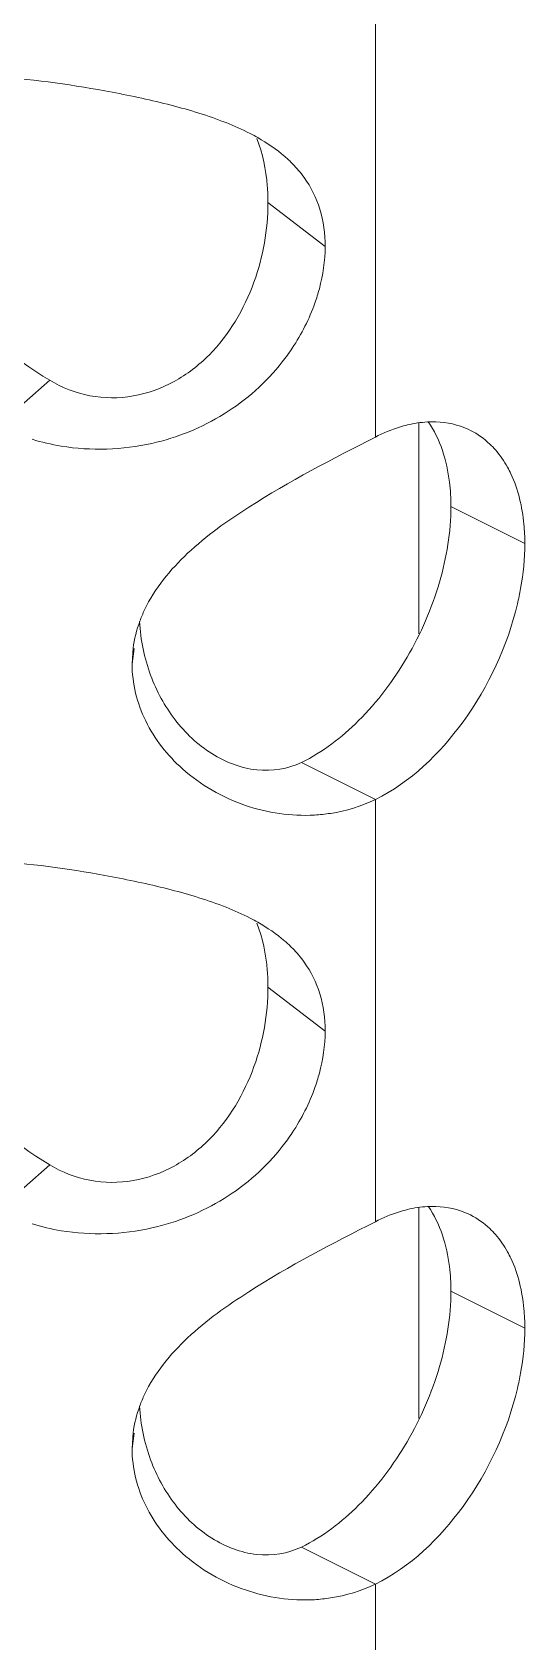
# Model space of a CAD drawing. Header units: millimetres. Extents: x 1177 to 4147, y 93 to 2194.
# Drawn here: x 2701.09 to 2706.04, y 797.82 to 813.98 of the extents above; entities that cross this region are included whole.
import ezdxf

# ---------------------------------------------------------------- set-up
doc = ezdxf.new("R2010")
doc.units = ezdxf.units.MM
doc.header["$LTSCALE"] = 0.1
doc.layers.get('0').update_dxf_attribs({"lineweight": 13})
doc.layers.add('标注', color=251, linetype='Continuous', lineweight=9)

# ---------------------------------------------------------------- blocks, each defined once
blk = doc.blocks.new('02')
for p, q in [((4632.76, 748.29), (4632.76, 754.344)), ((4632.76, 737.04), (4632.76, 743.094)), ((4632.76, 725.79), (4632.76, 731.844))]:
    blk.add_line(p, q)
at = {"layer": '标注'}
for p, q in [((4631.219, 751.652), (4632.039, 751.024)), ((4628.091, 749.105), (4627.348, 748.454)), ((4633.383, 745.469), (4633.383, 748.488)), ((4633.843, 747.294), (4634.903, 746.764)), ((4629.284, 745.262), (4629.27, 745.039)), ((4629.301, 745.26), (4629.27, 745.039)), ((4631.7, 743.625), (4632.76, 743.094)), ((4631.219, 740.402), (4632.039, 739.774)), ((4628.091, 737.855), (4627.348, 737.204)), ((4633.383, 734.219), (4633.383, 737.238)), ((4633.383, 734.219), (4633.383, 737.238)), ((4633.843, 736.044), (4634.903, 735.514)), ((4633.843, 736.044), (4634.903, 735.514)), ((4629.284, 734.012), (4629.27, 733.789)), ((4629.284, 734.012), (4629.27, 733.789)), ((4629.301, 734.01), (4629.27, 733.789)), ((4629.301, 734.01), (4629.27, 733.789)), ((4631.7, 732.375), (4632.76, 731.844)), ((4631.7, 732.375), (4632.76, 731.844))]:
    blk.add_line(p, q, dxfattribs=at)
for centre in [(4631.209, 744.984), (4631.209, 733.734), (4631.209, 733.734)]:
    blk.add_arc(centre, 1.946, 154.753, 159.9756, dxfattribs=at)
for points, knots in [([(4630.617, 752.799), (4630.361, 752.9), (4629.819, 753.064), (4628.729, 753.296), (4627.896, 753.417), (4627.348, 753.454)], [0, 0, 0, 0, 0.246985, 0.506558, 1, 1, 1, 1]), ([(4631.072, 752.584), (4631.037, 752.604), (4630.889, 752.684), (4630.735, 752.752), (4630.617, 752.799)], [0, 0, 0, 0, 0.243279, 1, 1, 1, 1]), ([(4631.219, 751.652), (4631.219, 751.733), (4631.207, 752.045), (4631.143, 752.356), (4631.06, 752.572)], [0, 0, 0, 0, 0.25883, 1, 1, 1, 1]), ([(4631.571, 752.21), (4631.536, 752.246), (4631.383, 752.388), (4631.209, 752.506), (4631.072, 752.584)], [0, 0, 0, 0, 0.242896, 1, 1, 1, 1]), ([(4626.196, 752.148), (4626.196, 751.549), (4626.617, 750.313), (4627.539, 749.418), (4628.091, 749.105)], [0, 0, 0, 0, 0.485697, 1, 1, 1, 1]), ([(4632.039, 751.024), (4632.039, 751.204), (4631.993, 751.556), (4631.837, 751.875), (4631.738, 752.012)], [0, 0, 0, 0, 0.516274, 1, 1, 1, 1]), ([(4628.091, 749.105), (4628.266, 748.998), (4628.66, 748.845), (4629.293, 748.844), (4629.891, 749.06), (4630.554, 749.572), (4631.079, 750.468), (4631.219, 751.267), (4631.219, 751.652)], [0, 0, 0, 0, 0.126239, 0.253462, 0.381711, 0.510421, 0.762592, 1, 1, 1, 1]), ([(4631.892, 750.212), (4631.916, 750.28), (4631.998, 750.543), (4632.039, 750.82), (4632.039, 751.024)], [0, 0, 0, 0, 0.259472, 1, 1, 1, 1]), ([(4631.423, 749.367), (4631.474, 749.431), (4631.663, 749.693), (4631.812, 749.985), (4631.892, 750.212)], [0, 0, 0, 0, 0.253493, 1, 1, 1, 1]), ([(4629.554, 748.2), (4629.917, 748.282), (4630.624, 748.566), (4631.193, 749.074), (4631.423, 749.367)], [0, 0, 0, 0, 0.500039, 1, 1, 1, 1]), ([(4634.124, 748.386), (4634.078, 748.409), (4633.883, 748.491), (4633.666, 748.516), (4633.507, 748.507)], [0, 0, 0, 0, 0.244197, 1, 1, 1, 1]), ([(4633.843, 747.294), (4633.843, 747.411), (4633.82, 747.833), (4633.692, 748.259), (4633.519, 748.511)], [0, 0, 0, 0, 0.277223, 1, 1, 1, 1]), ([(4627.836, 748.258), (4627.973, 748.217), (4628.535, 748.085), (4629.131, 748.105), (4629.554, 748.2)], [0, 0, 0, 0, 0.247904, 1, 1, 1, 1]), ([(4632.76, 748.29), (4632.143, 747.976), (4631.2, 747.489), (4630.058, 746.679), (4629.594, 746.121), (4629.449, 745.814)], [0, 0, 0, 0, 0.495433, 0.757141, 1, 1, 1, 1]), ([(4633.22, 748.464), (4633.182, 748.455), (4633.024, 748.411), (4632.871, 748.347), (4632.76, 748.29)], [0, 0, 0, 0, 0.240401, 1, 1, 1, 1]), ([(4634.483, 748.106), (4634.457, 748.135), (4634.352, 748.245), (4634.225, 748.335), (4634.124, 748.386)], [0, 0, 0, 0, 0.255757, 1, 1, 1, 1]), ([(4634.703, 747.765), (4634.688, 747.796), (4634.627, 747.917), (4634.549, 748.03), (4634.483, 748.106)], [0, 0, 0, 0, 0.259078, 1, 1, 1, 1]), ([(4634.903, 746.764), (4634.903, 746.856), (4634.888, 747.197), (4634.81, 747.539), (4634.703, 747.765)], [0, 0, 0, 0, 0.270179, 1, 1, 1, 1]), ([(4631.7, 743.625), (4632.004, 743.773), (4632.586, 744.222), (4633.258, 745.119), (4633.716, 746.171), (4633.843, 746.929), (4633.843, 747.294)], [0, 0, 0, 0, 0.229092, 0.487552, 0.752826, 1, 1, 1, 1]), ([(4634.797, 745.898), (4634.814, 745.971), (4634.874, 746.256), (4634.903, 746.548), (4634.903, 746.764)], [0, 0, 0, 0, 0.259711, 1, 1, 1, 1]), ([(4632.76, 743.094), (4633.263, 743.34), (4634.147, 744.199), (4634.654, 745.294), (4634.797, 745.898)], [0, 0, 0, 0, 0.474199, 1, 1, 1, 1]), ([(4629.27, 745.039), (4629.27, 744.758), (4629.414, 744.183), (4629.778, 743.725), (4629.993, 743.533)], [0, 0, 0, 0, 0.492878, 1, 1, 1, 1]), ([(4629.536, 744.875), (4629.62, 744.648), (4629.853, 744.217), (4630.379, 743.72), (4631.037, 743.461), (4631.505, 743.53), (4631.7, 743.625)], [0, 0, 0, 0, 0.26133, 0.51967, 0.766766, 1, 1, 1, 1]), ([(4629.993, 743.533), (4630.252, 743.301), (4630.86, 742.952), (4631.552, 742.852), (4631.885, 742.87)], [0, 0, 0, 0, 0.510314, 1, 1, 1, 1]), ([(4631.885, 742.87), (4631.962, 742.875), (4632.263, 742.906), (4632.559, 742.995), (4632.76, 743.094)], [0, 0, 0, 0, 0.256926, 1, 1, 1, 1]), ([(4630.617, 741.549), (4630.361, 741.65), (4629.819, 741.814), (4628.729, 742.046), (4627.896, 742.167), (4627.348, 742.204)], [0, 0, 0, 0, 0.246985, 0.506558, 1, 1, 1, 1]), ([(4631.072, 741.334), (4631.037, 741.354), (4630.889, 741.434), (4630.735, 741.502), (4630.617, 741.549)], [0, 0, 0, 0, 0.243279, 1, 1, 1, 1]), ([(4631.571, 740.96), (4631.536, 740.996), (4631.383, 741.138), (4631.209, 741.256), (4631.072, 741.334)], [0, 0, 0, 0, 0.242896, 1, 1, 1, 1]), ([(4631.219, 740.402), (4631.219, 740.483), (4631.207, 740.795), (4631.143, 741.106), (4631.06, 741.322)], [0, 0, 0, 0, 0.25883, 1, 1, 1, 1]), ([(4626.196, 740.898), (4626.196, 740.299), (4626.617, 739.063), (4627.539, 738.168), (4628.091, 737.855)], [0, 0, 0, 0, 0.485697, 1, 1, 1, 1]), ([(4632.039, 739.774), (4632.039, 739.954), (4631.993, 740.306), (4631.837, 740.625), (4631.738, 740.762)], [0, 0, 0, 0, 0.516274, 1, 1, 1, 1]), ([(4628.091, 737.855), (4628.266, 737.748), (4628.66, 737.595), (4629.293, 737.594), (4629.891, 737.81), (4630.554, 738.322), (4631.079, 739.218), (4631.219, 740.017), (4631.219, 740.402)], [0, 0, 0, 0, 0.126239, 0.253462, 0.381711, 0.510421, 0.762592, 1, 1, 1, 1]), ([(4631.892, 738.962), (4631.916, 739.03), (4631.998, 739.293), (4632.039, 739.57), (4632.039, 739.774)], [0, 0, 0, 0, 0.259472, 1, 1, 1, 1]), ([(4631.423, 738.117), (4631.474, 738.181), (4631.663, 738.443), (4631.812, 738.735), (4631.892, 738.962)], [0, 0, 0, 0, 0.253493, 1, 1, 1, 1]), ([(4629.554, 736.95), (4629.917, 737.032), (4630.624, 737.316), (4631.193, 737.824), (4631.423, 738.117)], [0, 0, 0, 0, 0.500039, 1, 1, 1, 1]), ([(4633.22, 737.214), (4633.182, 737.205), (4633.024, 737.161), (4632.871, 737.097), (4632.76, 737.04)], [0, 0, 0, 0, 0.240401, 1, 1, 1, 1]), ([(4633.22, 737.214), (4633.182, 737.205), (4633.024, 737.161), (4632.871, 737.097), (4632.76, 737.04)], [0, 0, 0, 0, 0.240401, 1, 1, 1, 1]), ([(4634.124, 737.136), (4634.078, 737.159), (4633.883, 737.241), (4633.666, 737.266), (4633.507, 737.257)], [0, 0, 0, 0, 0.244197, 1, 1, 1, 1]), ([(4634.124, 737.136), (4634.078, 737.159), (4633.883, 737.241), (4633.666, 737.266), (4633.507, 737.257)], [0, 0, 0, 0, 0.244197, 1, 1, 1, 1]), ([(4633.843, 736.044), (4633.843, 736.161), (4633.82, 736.583), (4633.692, 737.009), (4633.519, 737.261)], [0, 0, 0, 0, 0.277223, 1, 1, 1, 1]), ([(4633.843, 736.044), (4633.843, 736.161), (4633.82, 736.583), (4633.692, 737.009), (4633.519, 737.261)], [0, 0, 0, 0, 0.277223, 1, 1, 1, 1]), ([(4627.836, 737.008), (4627.973, 736.967), (4628.535, 736.835), (4629.131, 736.855), (4629.554, 736.95)], [0, 0, 0, 0, 0.247904, 1, 1, 1, 1]), ([(4632.76, 737.04), (4632.143, 736.726), (4631.2, 736.239), (4630.058, 735.429), (4629.594, 734.871), (4629.449, 734.564)], [0, 0, 0, 0, 0.495433, 0.757141, 1, 1, 1, 1]), ([(4632.76, 737.04), (4632.143, 736.726), (4631.2, 736.239), (4630.058, 735.429), (4629.594, 734.871), (4629.449, 734.564)], [0, 0, 0, 0, 0.495433, 0.757141, 1, 1, 1, 1]), ([(4634.483, 736.856), (4634.457, 736.885), (4634.352, 736.995), (4634.225, 737.085), (4634.124, 737.136)], [0, 0, 0, 0, 0.255757, 1, 1, 1, 1]), ([(4634.483, 736.856), (4634.457, 736.885), (4634.352, 736.995), (4634.225, 737.085), (4634.124, 737.136)], [0, 0, 0, 0, 0.255757, 1, 1, 1, 1]), ([(4634.703, 736.515), (4634.688, 736.546), (4634.627, 736.667), (4634.549, 736.78), (4634.483, 736.856)], [0, 0, 0, 0, 0.259078, 1, 1, 1, 1]), ([(4634.703, 736.515), (4634.688, 736.546), (4634.627, 736.667), (4634.549, 736.78), (4634.483, 736.856)], [0, 0, 0, 0, 0.259078, 1, 1, 1, 1]), ([(4634.903, 735.514), (4634.903, 735.606), (4634.888, 735.947), (4634.81, 736.289), (4634.703, 736.515)], [0, 0, 0, 0, 0.270179, 1, 1, 1, 1]), ([(4634.903, 735.514), (4634.903, 735.606), (4634.888, 735.947), (4634.81, 736.289), (4634.703, 736.515)], [0, 0, 0, 0, 0.270179, 1, 1, 1, 1]), ([(4631.7, 732.375), (4632.004, 732.523), (4632.586, 732.972), (4633.258, 733.869), (4633.716, 734.921), (4633.843, 735.679), (4633.843, 736.044)], [0, 0, 0, 0, 0.229092, 0.487552, 0.752826, 1, 1, 1, 1]), ([(4631.7, 732.375), (4632.004, 732.523), (4632.586, 732.972), (4633.258, 733.869), (4633.716, 734.921), (4633.843, 735.679), (4633.843, 736.044)], [0, 0, 0, 0, 0.229092, 0.487552, 0.752826, 1, 1, 1, 1]), ([(4634.797, 734.648), (4634.814, 734.721), (4634.874, 735.006), (4634.903, 735.298), (4634.903, 735.514)], [0, 0, 0, 0, 0.259711, 1, 1, 1, 1]), ([(4634.797, 734.648), (4634.814, 734.721), (4634.874, 735.006), (4634.903, 735.298), (4634.903, 735.514)], [0, 0, 0, 0, 0.259711, 1, 1, 1, 1]), ([(4632.76, 731.844), (4633.263, 732.09), (4634.147, 732.949), (4634.654, 734.044), (4634.797, 734.648)], [0, 0, 0, 0, 0.474199, 1, 1, 1, 1]), ([(4632.76, 731.844), (4633.263, 732.09), (4634.147, 732.949), (4634.654, 734.044), (4634.797, 734.648)], [0, 0, 0, 0, 0.474199, 1, 1, 1, 1]), ([(4629.27, 733.789), (4629.27, 733.508), (4629.414, 732.933), (4629.778, 732.475), (4629.993, 732.283)], [0, 0, 0, 0, 0.492878, 1, 1, 1, 1]), ([(4629.27, 733.789), (4629.27, 733.508), (4629.414, 732.933), (4629.778, 732.475), (4629.993, 732.283)], [0, 0, 0, 0, 0.492878, 1, 1, 1, 1]), ([(4629.536, 733.625), (4629.62, 733.398), (4629.853, 732.967), (4630.379, 732.47), (4631.037, 732.211), (4631.505, 732.28), (4631.7, 732.375)], [0, 0, 0, 0, 0.26133, 0.51967, 0.766766, 1, 1, 1, 1]), ([(4629.536, 733.625), (4629.62, 733.398), (4629.853, 732.967), (4630.379, 732.47), (4631.037, 732.211), (4631.505, 732.28), (4631.7, 732.375)], [0, 0, 0, 0, 0.26133, 0.51967, 0.766766, 1, 1, 1, 1]), ([(4629.993, 732.283), (4630.252, 732.051), (4630.86, 731.702), (4631.552, 731.602), (4631.885, 731.62)], [0, 0, 0, 0, 0.510314, 1, 1, 1, 1]), ([(4629.993, 732.283), (4630.252, 732.051), (4630.86, 731.702), (4631.552, 731.602), (4631.885, 731.62)], [0, 0, 0, 0, 0.510314, 1, 1, 1, 1]), ([(4631.885, 731.62), (4631.962, 731.625), (4632.263, 731.656), (4632.559, 731.745), (4632.76, 731.844)], [0, 0, 0, 0, 0.256926, 1, 1, 1, 1]), ([(4631.885, 731.62), (4631.962, 731.625), (4632.263, 731.656), (4632.559, 731.745), (4632.76, 731.844)], [0, 0, 0, 0, 0.256926, 1, 1, 1, 1])]:
    blk.add_open_spline(points, degree=3, knots=knots, dxfattribs=at)
for points in [[(4631.738, 752.012), (4631.688, 752.082), (4631.632, 752.148), (4631.571, 752.21)], [(4633.507, 748.507), (4633.411, 748.502), (4633.314, 748.487), (4633.22, 748.464)], [(4629.381, 745.65), (4629.335, 745.525), (4629.302, 745.394), (4629.285, 745.262)], [(4629.377, 745.645), (4629.391, 745.383), (4629.445, 745.12), (4629.536, 744.875)], [(4631.738, 740.762), (4631.688, 740.832), (4631.632, 740.898), (4631.571, 740.96)], [(4633.507, 737.257), (4633.411, 737.252), (4633.314, 737.237), (4633.22, 737.214)], [(4633.507, 737.257), (4633.411, 737.252), (4633.314, 737.237), (4633.22, 737.214)], [(4629.381, 734.4), (4629.335, 734.275), (4629.302, 734.144), (4629.285, 734.012)], [(4629.381, 734.4), (4629.335, 734.275), (4629.302, 734.144), (4629.285, 734.012)], [(4629.377, 734.395), (4629.391, 734.133), (4629.445, 733.87), (4629.536, 733.625)], [(4629.377, 734.395), (4629.391, 734.133), (4629.445, 733.87), (4629.536, 733.625)]]:
    blk.add_open_spline(points, degree=3, dxfattribs=at)

msp = doc.modelspace()

# ---------------------------------------------------------------- block references
at = {"xscale": 0.7, "yscale": 0.7, "zscale": 0.7}
msp.add_blockref('02', (-538.391, 286.112), dxfattribs=at)

doc.saveas('drawing.dxf')
